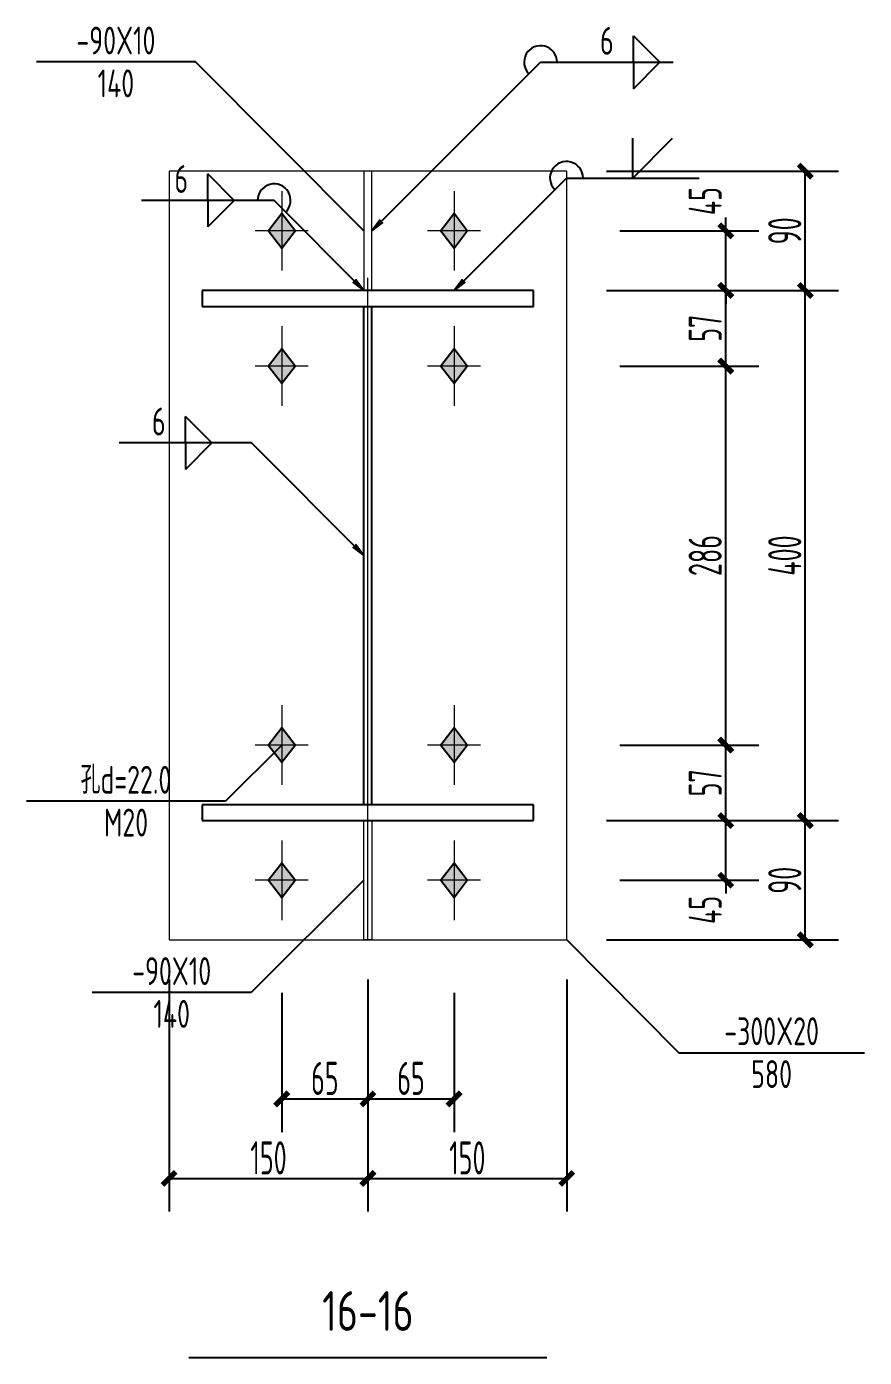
# Model space of a CAD drawing. Extents: x 447413 to 2975780, y -1432727 to 1301644.
# Drawn here: x 2329584 to 2335905, y -1160504 to -1150463 of the extents above; entities that cross this region are included whole.
import ezdxf
from ezdxf.enums import TextEntityAlignment as Align

# ---------------------------------------------------------------- set-up
doc = ezdxf.new("R2010")
doc.units = 0
doc.header["$LTSCALE"] = 1000
doc.header["$MEASUREMENT"] = 0
doc.linetypes.add('线型6', pattern=[8.75, 5, -1.25, 1.25, -1.25])
for name, color, linetype in [('10', 7, 'Continuous'), ('尺寸标注', 253, 'Continuous'), ('焊缝标注', 253, 'Continuous'), ('螺栓孔标注', 253, 'Continuous'), ('钢板标注', 253, 'Continuous')]:
    doc.layers.add(name, color=color, linetype=linetype)
doc.layers.add('20', color=2, linetype='Continuous', lineweight=18)
doc.styles.add('PkpmHz', font='Pkpmeng', dxfattribs={"width": 0.6, "bigfont": 'hztxt'})
doc.dimstyles.new('Pkpm_1.00', dxfattribs={"dimtxt": 250, "dimasz": 100, "dimexe": 250, "dimexo": 0.0625, "dimgap": 30, "dimtad": 1, "dimdec": 0, "dimrnd": 5, "dimzin": 0, "dimdsep": 46, "dimtxsty": 'PkpmHz', "dimblk1": 'ARCHTICK', "dimblk2": 'ARCHTICK', "dimsah": 1, "dimcen": 0.09, "dimadec": 0, "dimazin": 0, "dimtfac": 1, "dimtdec": 0, "dimtmove": 2, "dimatfit": 1, "dimfxl": 0, "dimtolj": 1, "dimtzin": 0, "dimarcsym": 0})

# ---------------------------------------------------------------- blocks, each defined once
blk = doc.blocks.new('_ArchTick')
at = {"color": 0, "linetype": 'ByBlock', "const_width": 0.4}
blk.add_lwpolyline([(-0.5, -0.5), (0.5, 0.5)], dxfattribs=at)
blk = doc.blocks.new('*D460')
at = {"layer": 'Defpoints', "color": 0, "linetype": 'Continuous', "transparency": 16777216}
for p in [(2333659, -1152004), (2334859, -1152004), (2333659, -1152454)]:
    blk.add_point(p, dxfattribs=at)
at = {"layer": '尺寸标注', "color": 0, "linetype": 'Continuous', "lineweight": -2, "transparency": 16777216}
for p, q in [((2334859, -1152004), (2334859, -1151904)), ((2334059, -1152004), (2335109, -1152004)), ((2334859, -1152454), (2334859, -1152004)), ((2334059, -1152454), (2335109, -1152454)), ((2334859, -1152454), (2334859, -1152554))]:
    blk.add_line(p, q, dxfattribs=at)
at = {"layer": '尺寸标注', "color": 0, "linetype": 'Continuous', "lineweight": -2, "transparency": 16777216, "xscale": 100, "yscale": 100, "zscale": 100}
for p, rotation in [((2334859, -1152004), 270), ((2334859, -1152454), 90)]:
    blk.add_blockref('_ArchTick', p, dxfattribs=dict(at, rotation=rotation))
at = {"layer": '尺寸标注', "color": 0, "linetype": 'Continuous', "transparency": 16777216, "insert": (2334704, -1151780), "char_height": 250, "attachment_point": 5, "rotation": 90, "style": 'PkpmHz'}
blk.add_mtext('\\A1;45', dxfattribs=at)
blk = doc.blocks.new('*D461')
at = {"layer": 'Defpoints', "color": 0, "linetype": 'Continuous', "transparency": 16777216}
for p in [(2333659, -1152454), (2334859, -1152454), (2333659, -1153024)]:
    blk.add_point(p, dxfattribs=at)
at = {"layer": '尺寸标注', "color": 0, "linetype": 'Continuous', "lineweight": -2, "transparency": 16777216}
for p, q in [((2334059, -1152454), (2335109, -1152454)), ((2334859, -1153024), (2334859, -1152454)), ((2334059, -1153024), (2335109, -1153024))]:
    blk.add_line(p, q, dxfattribs=at)
at = {"layer": '尺寸标注', "color": 0, "linetype": 'Continuous', "lineweight": -2, "transparency": 16777216, "xscale": 100, "yscale": 100, "zscale": 100}
for p, rotation in [((2334859, -1152454), 90), ((2334859, -1153024), 270)]:
    blk.add_blockref('_ArchTick', p, dxfattribs=dict(at, rotation=rotation))
at = {"layer": '尺寸标注', "color": 0, "linetype": 'Continuous', "transparency": 16777216, "insert": (2334704, -1152739), "char_height": 250, "attachment_point": 5, "rotation": 90, "style": 'PkpmHz'}
blk.add_mtext('\\A1;57', dxfattribs=at)
blk = doc.blocks.new('*D462')
at = {"layer": 'Defpoints', "color": 0, "linetype": 'Continuous', "transparency": 16777216}
for p in [(2333659, -1156454), (2334859, -1156454), (2333659, -1156904)]:
    blk.add_point(p, dxfattribs=at)
at = {"layer": '尺寸标注', "color": 0, "linetype": 'Continuous', "lineweight": -2, "transparency": 16777216}
for p, q in [((2334859, -1156454), (2334859, -1156354)), ((2334059, -1156454), (2335109, -1156454)), ((2334859, -1156904), (2334859, -1156454)), ((2334059, -1156904), (2335109, -1156904)), ((2334859, -1156904), (2334859, -1157004))]:
    blk.add_line(p, q, dxfattribs=at)
at = {"layer": '尺寸标注', "color": 0, "linetype": 'Continuous', "lineweight": -2, "transparency": 16777216, "xscale": 100, "yscale": 100, "zscale": 100}
for p, rotation in [((2334859, -1156454), 270), ((2334859, -1156904), 90)]:
    blk.add_blockref('_ArchTick', p, dxfattribs=dict(at, rotation=rotation))
at = {"layer": '尺寸标注', "color": 0, "linetype": 'Continuous', "transparency": 16777216, "insert": (2334704, -1157128), "char_height": 250, "attachment_point": 5, "rotation": 90, "style": 'PkpmHz'}
blk.add_mtext('\\A1;45', dxfattribs=at)
blk = doc.blocks.new('*D463')
at = {"layer": 'Defpoints', "color": 0, "linetype": 'Continuous', "transparency": 16777216}
for p in [(2333659, -1155884), (2334859, -1155884), (2333659, -1156454)]:
    blk.add_point(p, dxfattribs=at)
at = {"layer": '尺寸标注', "color": 0, "linetype": 'Continuous', "lineweight": -2, "transparency": 16777216}
for p, q in [((2334059, -1155884), (2335109, -1155884)), ((2334859, -1156454), (2334859, -1155884)), ((2334059, -1156454), (2335109, -1156454))]:
    blk.add_line(p, q, dxfattribs=at)
at = {"layer": '尺寸标注', "color": 0, "linetype": 'Continuous', "lineweight": -2, "transparency": 16777216, "xscale": 100, "yscale": 100, "zscale": 100}
for p, rotation in [((2334859, -1155884), 90), ((2334859, -1156454), 270)]:
    blk.add_blockref('_ArchTick', p, dxfattribs=dict(at, rotation=rotation))
at = {"layer": '尺寸标注', "color": 0, "linetype": 'Continuous', "transparency": 16777216, "insert": (2334704, -1156169), "char_height": 250, "attachment_point": 5, "rotation": 90, "style": 'PkpmHz'}
blk.add_mtext('\\A1;57', dxfattribs=at)
blk = doc.blocks.new('*D464')
at = {"layer": 'Defpoints', "color": 0, "linetype": 'Continuous', "transparency": 16777216}
for p in [(2333659, -1153024), (2334859, -1153024), (2333659, -1155884)]:
    blk.add_point(p, dxfattribs=at)
at = {"layer": '尺寸标注', "color": 0, "linetype": 'Continuous', "lineweight": -2, "transparency": 16777216}
for p, q in [((2334059, -1153024), (2335109, -1153024)), ((2334859, -1155884), (2334859, -1153024)), ((2334059, -1155884), (2335109, -1155884))]:
    blk.add_line(p, q, dxfattribs=at)
at = {"layer": '尺寸标注', "color": 0, "linetype": 'Continuous', "lineweight": -2, "transparency": 16777216, "xscale": 100, "yscale": 100, "zscale": 100}
for p, rotation in [((2334859, -1153024), 90), ((2334859, -1155884), 270)]:
    blk.add_blockref('_ArchTick', p, dxfattribs=dict(at, rotation=rotation))
at = {"layer": '尺寸标注', "color": 0, "linetype": 'Continuous', "transparency": 16777216, "insert": (2334704, -1154454), "char_height": 250, "attachment_point": 5, "rotation": 90, "style": 'PkpmHz'}
blk.add_mtext('\\A1;286', dxfattribs=at)
blk = doc.blocks.new('*D465')
at = {"layer": 'Defpoints', "color": 0, "linetype": 'Continuous', "transparency": 16777216}
for p in [(2331509, -1157354), (2332159, -1157354), (2332159, -1158554)]:
    blk.add_point(p, dxfattribs=at)
at = {"layer": '尺寸标注', "color": 0, "linetype": 'Continuous', "lineweight": -2, "transparency": 16777216}
for p, q in [((2331509, -1157754), (2331509, -1158804)), ((2332159, -1157754), (2332159, -1158804)), ((2331509, -1158554), (2332159, -1158554))]:
    blk.add_line(p, q, dxfattribs=at)
at = {"layer": '尺寸标注', "color": 0, "linetype": 'Continuous', "lineweight": -2, "transparency": 16777216, "xscale": 100, "yscale": 100, "zscale": 100, "rotation": 180}
blk.add_blockref('_ArchTick', (2331509, -1158554), dxfattribs=at)
at = {"layer": '尺寸标注', "color": 0, "linetype": 'Continuous', "lineweight": -2, "transparency": 16777216, "xscale": 100, "yscale": 100, "zscale": 100}
blk.add_blockref('_ArchTick', (2332159, -1158554), dxfattribs=at)
at = {"layer": '尺寸标注', "color": 0, "linetype": 'Continuous', "transparency": 16777216, "insert": (2331834, -1158399), "char_height": 250, "attachment_point": 5, "style": 'PkpmHz'}
blk.add_mtext('\\A1;65', dxfattribs=at)
blk = doc.blocks.new('*D466')
at = {"layer": 'Defpoints', "color": 0, "linetype": 'Continuous', "transparency": 16777216}
for p in [(2332159, -1157354), (2332809, -1157354), (2332809, -1158554)]:
    blk.add_point(p, dxfattribs=at)
at = {"layer": '尺寸标注', "color": 0, "linetype": 'Continuous', "lineweight": -2, "transparency": 16777216}
for p, q in [((2332159, -1157754), (2332159, -1158804)), ((2332809, -1157754), (2332809, -1158804)), ((2332159, -1158554), (2332809, -1158554))]:
    blk.add_line(p, q, dxfattribs=at)
at = {"layer": '尺寸标注', "color": 0, "linetype": 'Continuous', "lineweight": -2, "transparency": 16777216, "xscale": 100, "yscale": 100, "zscale": 100, "rotation": 180}
blk.add_blockref('_ArchTick', (2332159, -1158554), dxfattribs=at)
at = {"layer": '尺寸标注', "color": 0, "linetype": 'Continuous', "lineweight": -2, "transparency": 16777216, "xscale": 100, "yscale": 100, "zscale": 100}
blk.add_blockref('_ArchTick', (2332809, -1158554), dxfattribs=at)
at = {"layer": '尺寸标注', "color": 0, "linetype": 'Continuous', "transparency": 16777216, "insert": (2332484, -1158399), "char_height": 250, "attachment_point": 5, "style": 'PkpmHz'}
blk.add_mtext('\\A1;65', dxfattribs=at)
blk = doc.blocks.new('*D467')
at = {"layer": 'Defpoints', "color": 0, "linetype": 'Continuous', "transparency": 16777216}
for p in [(2330659, -1157354), (2332159, -1157354), (2332159, -1159154)]:
    blk.add_point(p, dxfattribs=at)
at = {"layer": '尺寸标注', "color": 0, "linetype": 'Continuous', "lineweight": -2, "transparency": 16777216}
for p, q in [((2330659, -1157654), (2330659, -1159404)), ((2332159, -1157654), (2332159, -1159404)), ((2330659, -1159154), (2332159, -1159154))]:
    blk.add_line(p, q, dxfattribs=at)
at = {"layer": '尺寸标注', "color": 0, "linetype": 'Continuous', "lineweight": -2, "transparency": 16777216, "xscale": 100, "yscale": 100, "zscale": 100, "rotation": 180}
blk.add_blockref('_ArchTick', (2330659, -1159154), dxfattribs=at)
at = {"layer": '尺寸标注', "color": 0, "linetype": 'Continuous', "lineweight": -2, "transparency": 16777216, "xscale": 100, "yscale": 100, "zscale": 100}
blk.add_blockref('_ArchTick', (2332159, -1159154), dxfattribs=at)
at = {"layer": '尺寸标注', "color": 0, "linetype": 'Continuous', "transparency": 16777216, "insert": (2331409, -1158999), "char_height": 250, "attachment_point": 5, "style": 'PkpmHz'}
blk.add_mtext('\\A1;150', dxfattribs=at)
blk = doc.blocks.new('*D468')
at = {"layer": 'Defpoints', "color": 0, "linetype": 'Continuous', "transparency": 16777216}
for p in [(2332159, -1157354), (2333659, -1157354), (2333659, -1159154)]:
    blk.add_point(p, dxfattribs=at)
at = {"layer": '尺寸标注', "color": 0, "linetype": 'Continuous', "lineweight": -2, "transparency": 16777216}
for p, q in [((2332159, -1157654), (2332159, -1159404)), ((2333659, -1157654), (2333659, -1159404)), ((2332159, -1159154), (2333659, -1159154))]:
    blk.add_line(p, q, dxfattribs=at)
at = {"layer": '尺寸标注', "color": 0, "linetype": 'Continuous', "lineweight": -2, "transparency": 16777216, "xscale": 100, "yscale": 100, "zscale": 100, "rotation": 180}
blk.add_blockref('_ArchTick', (2332159, -1159154), dxfattribs=at)
at = {"layer": '尺寸标注', "color": 0, "linetype": 'Continuous', "lineweight": -2, "transparency": 16777216, "xscale": 100, "yscale": 100, "zscale": 100}
blk.add_blockref('_ArchTick', (2333659, -1159154), dxfattribs=at)
at = {"layer": '尺寸标注', "color": 0, "linetype": 'Continuous', "transparency": 16777216, "insert": (2332909, -1158999), "char_height": 250, "attachment_point": 5, "style": 'PkpmHz'}
blk.add_mtext('\\A1;150', dxfattribs=at)
blk = doc.blocks.new('*D469')
at = {"layer": 'Defpoints', "color": 0, "linetype": 'Continuous', "transparency": 16777216}
for p in [(2333659, -1156454), (2335459, -1156454), (2333659, -1157354)]:
    blk.add_point(p, dxfattribs=at)
at = {"layer": '尺寸标注', "color": 0, "linetype": 'Continuous', "lineweight": -2, "transparency": 16777216}
for p, q in [((2333959, -1156454), (2335709, -1156454)), ((2335459, -1157354), (2335459, -1156454)), ((2333959, -1157354), (2335709, -1157354))]:
    blk.add_line(p, q, dxfattribs=at)
at = {"layer": '尺寸标注', "color": 0, "linetype": 'Continuous', "lineweight": -2, "transparency": 16777216, "xscale": 100, "yscale": 100, "zscale": 100}
for p, rotation in [((2335459, -1156454), 90), ((2335459, -1157354), 270)]:
    blk.add_blockref('_ArchTick', p, dxfattribs=dict(at, rotation=rotation))
at = {"layer": '尺寸标注', "color": 0, "linetype": 'Continuous', "transparency": 16777216, "insert": (2335304, -1156904), "char_height": 250, "attachment_point": 5, "rotation": 90, "style": 'PkpmHz'}
blk.add_mtext('\\A1;90', dxfattribs=at)
blk = doc.blocks.new('*D470')
at = {"layer": 'Defpoints', "color": 0, "linetype": 'Continuous', "transparency": 16777216}
for p in [(2333659, -1152454), (2335459, -1152454), (2333659, -1156454)]:
    blk.add_point(p, dxfattribs=at)
at = {"layer": '尺寸标注', "color": 0, "linetype": 'Continuous', "lineweight": -2, "transparency": 16777216}
for p, q in [((2333959, -1152454), (2335709, -1152454)), ((2335459, -1156454), (2335459, -1152454)), ((2333959, -1156454), (2335709, -1156454))]:
    blk.add_line(p, q, dxfattribs=at)
at = {"layer": '尺寸标注', "color": 0, "linetype": 'Continuous', "lineweight": -2, "transparency": 16777216, "xscale": 100, "yscale": 100, "zscale": 100}
for p, rotation in [((2335459, -1152454), 90), ((2335459, -1156454), 270)]:
    blk.add_blockref('_ArchTick', p, dxfattribs=dict(at, rotation=rotation))
at = {"layer": '尺寸标注', "color": 0, "linetype": 'Continuous', "transparency": 16777216, "insert": (2335304, -1154454), "char_height": 250, "attachment_point": 5, "rotation": 90, "style": 'PkpmHz'}
blk.add_mtext('\\A1;400', dxfattribs=at)
blk = doc.blocks.new('*D471')
at = {"layer": 'Defpoints', "color": 0, "linetype": 'Continuous', "transparency": 16777216}
for p in [(2333659, -1151554), (2335459, -1151554), (2333659, -1152454)]:
    blk.add_point(p, dxfattribs=at)
at = {"layer": '尺寸标注', "color": 0, "linetype": 'Continuous', "lineweight": -2, "transparency": 16777216}
for p, q in [((2333959, -1151554), (2335709, -1151554)), ((2335459, -1152454), (2335459, -1151554)), ((2333959, -1152454), (2335709, -1152454))]:
    blk.add_line(p, q, dxfattribs=at)
at = {"layer": '尺寸标注', "color": 0, "linetype": 'Continuous', "lineweight": -2, "transparency": 16777216, "xscale": 100, "yscale": 100, "zscale": 100}
for p, rotation in [((2335459, -1151554), 90), ((2335459, -1152454), 270)]:
    blk.add_blockref('_ArchTick', p, dxfattribs=dict(at, rotation=rotation))
at = {"layer": '尺寸标注', "color": 0, "linetype": 'Continuous', "transparency": 16777216, "insert": (2335304, -1152004), "char_height": 250, "attachment_point": 5, "rotation": 90, "style": 'PkpmHz'}
blk.add_mtext('\\A1;90', dxfattribs=at)

msp = doc.modelspace()

# ---------------------------------------------------------------- hatches: boundary and pattern name
at = {"layer": '10'}
for points in [[(2331508.8, -1151874.1), (2331408.8, -1152004.1), (2331508.8, -1152134.1), (2331608.8, -1152004.1)], [(2332808.8, -1151874.1), (2332708.8, -1152004.1), (2332808.8, -1152134.1), (2332908.8, -1152004.1)], [(2331508.8, -1152894.1), (2331408.8, -1153024.1), (2331508.8, -1153154.1), (2331608.8, -1153024.1)], [(2332808.8, -1152894.1), (2332708.8, -1153024.1), (2332808.8, -1153154.1), (2332908.8, -1153024.1)], [(2331508.8, -1155754.1), (2331408.8, -1155884.1), (2331508.8, -1156014.1), (2331608.8, -1155884.1)], [(2332808.8, -1155754.1), (2332708.8, -1155884.1), (2332808.8, -1156014.1), (2332908.8, -1155884.1)], [(2331508.8, -1156774.1), (2331408.8, -1156904.1), (2331508.8, -1157034.1), (2331608.8, -1156904.1)], [(2332808.8, -1156774.1), (2332708.8, -1156904.1), (2332808.8, -1157034.1), (2332908.8, -1156904.1)]]:
    msp.add_hatch(color=1, dxfattribs=at).paths.add_polyline_path(points)
at = {"layer": '焊缝标注'}
for points in [[(2332188.8, -1152004.1), (2332270.2, -1151944), (2332249, -1151922.8)], [(2332128.8, -1152454.1), (2332068.8, -1152372.7), (2332047.6, -1152393.9)], [(2332808.8, -1152454.1), (2332890.2, -1152394), (2332869, -1152372.8)], [(2332128.8, -1154454.1), (2332068.8, -1154372.7), (2332047.6, -1154393.9)]]:
    msp.add_hatch(color=256, dxfattribs=at).paths.add_polyline_path(points)

# ---------------------------------------------------------------- linework, layer by layer
at = {"layer": '10', "linetype": '线型6', "lineweight": 18}
msp.add_line((2332158.8, -1157359.1), (2332158.8, -1151549.1), dxfattribs=at)
at = {"layer": '10', "color": 9, "lineweight": 18}
for p, q in [((2331508.8, -1151704.1), (2331508.8, -1152304.1)), ((2332808.8, -1151704.1), (2332808.8, -1152304.1)), ((2331708.8, -1152004.1), (2331308.8, -1152004.1)), ((2333008.8, -1152004.1), (2332608.8, -1152004.1)), ((2331508.8, -1152724.1), (2331508.8, -1153324.1)), ((2332808.8, -1152724.1), (2332808.8, -1153324.1)), ((2331708.8, -1153024.1), (2331308.8, -1153024.1)), ((2333008.8, -1153024.1), (2332608.8, -1153024.1)), ((2331508.8, -1155584.1), (2331508.8, -1156184.1)), ((2332808.8, -1155584.1), (2332808.8, -1156184.1)), ((2331708.8, -1155884.1), (2331308.8, -1155884.1)), ((2333008.8, -1155884.1), (2332608.8, -1155884.1)), ((2331508.8, -1156604.1), (2331508.8, -1157204.1)), ((2332808.8, -1156604.1), (2332808.8, -1157204.1)), ((2331708.8, -1156904.1), (2331308.8, -1156904.1)), ((2333008.8, -1156904.1), (2332608.8, -1156904.1))]:
    msp.add_line(p, q, dxfattribs=at)
at = {"layer": '10', "color": 3}
for p, q in [((2333408.8, -1152454.1), (2330908.8, -1152454.1)), ((2330908.8, -1152454.1), (2330908.8, -1152574.1)), ((2333408.8, -1152574.1), (2333408.8, -1152454.1)), ((2330908.8, -1152574.1), (2333408.8, -1152574.1)), ((2332128.8, -1156334.1), (2332128.8, -1152574.1)), ((2332188.8, -1156334.1), (2332188.8, -1152574.1)), ((2333408.8, -1156334.1), (2330908.8, -1156334.1)), ((2330908.8, -1156334.1), (2330908.8, -1156454.1)), ((2333408.8, -1156454.1), (2333408.8, -1156334.1)), ((2330908.8, -1156454.1), (2333408.8, -1156454.1))]:
    msp.add_line(p, q, dxfattribs=at)
at = {"layer": '10'}
msp.add_line((2330808.8, -1160504.1), (2333508.8, -1160504.1), dxfattribs=at)
at = {"layer": '10', "color": 1, "linetype": 'Continuous'}
for points in [[(2331508.8, -1151874.1), (2331408.8, -1152004.1), (2331508.8, -1152134.1), (2331608.8, -1152004.1)], [(2332808.8, -1151874.1), (2332708.8, -1152004.1), (2332808.8, -1152134.1), (2332908.8, -1152004.1)], [(2331508.8, -1152894.1), (2331408.8, -1153024.1), (2331508.8, -1153154.1), (2331608.8, -1153024.1)], [(2332808.8, -1152894.1), (2332708.8, -1153024.1), (2332808.8, -1153154.1), (2332908.8, -1153024.1)], [(2331508.8, -1155754.1), (2331408.8, -1155884.1), (2331508.8, -1156014.1), (2331608.8, -1155884.1)], [(2332808.8, -1155754.1), (2332708.8, -1155884.1), (2332808.8, -1156014.1), (2332908.8, -1155884.1)], [(2331508.8, -1156774.1), (2331408.8, -1156904.1), (2331508.8, -1157034.1), (2331608.8, -1156904.1)], [(2332808.8, -1156774.1), (2332708.8, -1156904.1), (2332808.8, -1157034.1), (2332908.8, -1156904.1)]]:
    msp.add_lwpolyline(points, close=True, dxfattribs=at)
at = {"layer": '20'}
for p, q in [((2333658.8, -1151554.1), (2330658.8, -1151554.1)), ((2330658.8, -1151554.1), (2330658.8, -1157354.1)), ((2332188.8, -1151554.1), (2332128.8, -1151554.1)), ((2332128.8, -1151554.1), (2332128.8, -1152454.1)), ((2332188.8, -1152454.1), (2332188.8, -1151554.1)), ((2333658.8, -1157354.1), (2333658.8, -1151554.1)), ((2332128.8, -1152454.1), (2332188.8, -1152454.1)), ((2332128.8, -1156454.1), (2332188.8, -1156454.1)), ((2332128.8, -1157354.1), (2332128.8, -1156454.1)), ((2332188.8, -1156454.1), (2332188.8, -1157354.1)), ((2330658.8, -1157354.1), (2333658.8, -1157354.1)), ((2332188.8, -1157354.1), (2332128.8, -1157354.1))]:
    msp.add_line(p, q, dxfattribs=at)
at = {"layer": '焊缝标注'}
for p, q in [((2334162.1, -1150531.8), (2334362.1, -1150731.8)), ((2334162.1, -1150731.8), (2334162.1, -1150531.8)), ((2332188.8, -1152004.1), (2333462.1, -1150731.8)), ((2333462.1, -1150731.8), (2334462.1, -1150731.8)), ((2334162.1, -1150931.8), (2334362.1, -1150731.8)), ((2334162.1, -1150731.8), (2334162.1, -1150931.8)), ((2334157.7, -1151605.9), (2334157.7, -1151305.9)), ((2334157.7, -1151605.9), (2334457.7, -1151305.9)), ((2331150.8, -1151774.5), (2330950.8, -1151574.5)), ((2330950.8, -1151774.5), (2330950.8, -1151574.5)), ((2332808.8, -1152454.1), (2333657.7, -1151605.9)), ((2333657.7, -1151605.9), (2334657.7, -1151605.9)), ((2331450.8, -1151774.5), (2330450.8, -1151774.5)), ((2331150.8, -1151774.5), (2330950.8, -1151974.5)), ((2330950.8, -1151774.5), (2330950.8, -1151974.5)), ((2332128.8, -1152454.1), (2331450.8, -1151774.5)), ((2330981.3, -1153604.6), (2330781.3, -1153404.6)), ((2330781.3, -1153604.6), (2330781.3, -1153404.6)), ((2331281.3, -1153604.6), (2330281.3, -1153604.6)), ((2330981.3, -1153604.6), (2330781.3, -1153804.6)), ((2330781.3, -1153604.6), (2330781.3, -1153804.6)), ((2332128.8, -1154454.1), (2331281.3, -1153604.6))]:
    msp.add_line(p, q, dxfattribs=at)
at = {"layer": '焊缝标注', "linetype": 'Continuous'}
for points in [[(2332188.8, -1152004.1), (2332270.2, -1151944), (2332249, -1151922.8)], [(2332128.8, -1152454.1), (2332068.8, -1152372.7), (2332047.6, -1152393.9)], [(2332808.8, -1152454.1), (2332890.2, -1152394), (2332869, -1152372.8)], [(2332128.8, -1154454.1), (2332068.8, -1154372.7), (2332047.6, -1154393.9)]]:
    msp.add_lwpolyline(points, close=True, dxfattribs=at)
at = {"layer": '焊缝标注'}
for centre, start, end in [((2333462.1, -1150731.8), 0, 224.97719), ((2333657.7, -1151605.9), 0, 224.97719), ((2331450.8, -1151774.5), 314.93158, 180)]:
    msp.add_arc(centre, 125, start, end, dxfattribs=at)
at = {"layer": '螺栓孔标注'}
for p, q in [((2331508.8, -1155884.1), (2331083.7, -1156307.5)), ((2331083.7, -1156307.5), (2329583.7, -1156307.5))]:
    msp.add_line(p, q, dxfattribs=at)
at = {"layer": '螺栓孔标注', "const_width": 0.1}
msp.add_lwpolyline([(2331508.9, -1155884.1, 1), (2331508.8, -1155884.1, 1)], format="xyb", close=True, dxfattribs=at)
at = {"layer": '钢板标注'}
for p, q in [((2330857.6, -1150729.8), (2329657.6, -1150729.8)), ((2332128.8, -1152004.1), (2330857.6, -1150729.8)), ((2332128.8, -1156904.1), (2331278.6, -1157750.9)), ((2333658.8, -1157354.1), (2334505, -1158205)), ((2331278.6, -1157750.9), (2330078.6, -1157750.9)), ((2334505, -1158205), (2335905, -1158205))]:
    msp.add_line(p, q, dxfattribs=at)
at = {"layer": '钢板标注', "const_width": 0.1}
for points in [[(2332128.9, -1152004.1, 1), (2332128.8, -1152004.1, 1)], [(2332128.9, -1156904.1, 1), (2332128.8, -1156904.1, 1)], [(2333658.9, -1157354.1, 1), (2333658.8, -1157354.1, 1)]]:
    msp.add_lwpolyline(points, format="xyb", close=True, dxfattribs=at)

# ---------------------------------------------------------------- texts
at = {"layer": '10', "style": 'PkpmHz', "width": 0.77}
msp.add_text('16-16', height=300, dxfattribs=at).set_placement((2332158.8, -1160154.1), align=Align.MIDDLE_CENTER)
at = {"layer": '焊缝标注', "style": 'PkpmHz', "width": 0.71}
for p in [(2333962.1, -1150675.2), (2330750.8, -1151717.8), (2330581.3, -1153547.9)]:
    msp.add_text('6', height=210, dxfattribs=at).set_placement(p, align=Align.CENTER)
at = {"layer": '螺栓孔标注', "style": 'PkpmHz', "width": 0.71}
msp.add_text('孔d=22.0', height=210, dxfattribs=at).set_placement((2330333.7, -1156250.9), align=Align.CENTER)
msp.add_text('M20', height=210, dxfattribs=at).set_placement((2330333.7, -1156364.1), align=Align.TOP_CENTER)
at = {"layer": '钢板标注', "style": 'PkpmHz', "width": 0.71}
for s, p in [('-90X10', (2330257.6, -1150673.2)), ('-90X10', (2330678.6, -1157694.3)), ('-300X20', (2335205, -1158148.4))]:
    msp.add_text(s, height=210, dxfattribs=at).set_placement(p, align=Align.CENTER)
for s, p in [('140', (2330257.6, -1150786.4)), ('140', (2330678.6, -1157807.5)), ('580', (2335205, -1158261.6))]:
    msp.add_text(s, height=210, dxfattribs=at).set_placement(p, align=Align.TOP_CENTER)

# ---------------------------------------------------------------- dimensions: what is measured, and where the dimension line sits
at = {"layer": '尺寸标注', "linetype": 'Continuous'}
for base, p1, p2, text, override, picture, middle in [((2335458.8, -1151554.1), (2333658.8, -1152454.1), (2333658.8, -1151554.1), '90', {"dimexo": 300, "dimtih": 0, "dimtoh": 0}, '*D471', (2335303.8, -1152004.1)), ((2334858.8, -1152454.1), (2333658.8, -1153024.1), (2333658.8, -1152454.1), '57', {"dimexo": 400, "dimtih": 0, "dimtoh": 0}, '*D461', (2334703.8, -1152739.1)), ((2335458.8, -1152454.1), (2333658.8, -1156454.1), (2333658.8, -1152454.1), '400', {"dimexo": 300, "dimtih": 0, "dimtoh": 0}, '*D470', (2335303.8, -1154454.1)), ((2334858.8, -1153024.1), (2333658.8, -1155884.1), (2333658.8, -1153024.1), '286', {"dimexo": 400, "dimtih": 0, "dimtoh": 0}, '*D464', (2334703.8, -1154454.1)), ((2334858.8, -1155884.1), (2333658.8, -1156454.1), (2333658.8, -1155884.1), '57', {"dimexo": 400, "dimtih": 0, "dimtoh": 0}, '*D463', (2334703.8, -1156169.1)), ((2335458.8, -1156454.1), (2333658.8, -1157354.1), (2333658.8, -1156454.1), '90', {"dimexo": 300, "dimtih": 0, "dimtoh": 0}, '*D469', (2335303.8, -1156904.1))]:
    dim = msp.add_linear_dim(base=base, p1=p1, p2=p2, angle=90, text=text, dimstyle='Pkpm_1.00', override=override, dxfattribs=at)
    dim.commit()
    dim.dimension.update_dxf_attribs({"geometry": picture, "text_midpoint": middle})
for base, p1, p2, picture, middle in [((2334858.8, -1152004.1), (2333658.8, -1152454.1), (2333658.8, -1152004.1), '*D460', (2334703.6, -1151780.5)), ((2334858.8, -1156454.1), (2333658.8, -1156904.1), (2333658.8, -1156454.1), '*D462', (2334703.6, -1157127.7))]:
    dim = msp.add_linear_dim(base=base, p1=p1, p2=p2, angle=90, text='45', dimstyle='Pkpm_1.00', override={"dimexo": 400, "dimtih": 0, "dimtoh": 0}, dxfattribs=at)
    dim.commit()
    dim.dimension.update_dxf_attribs({"geometry": picture, "text_midpoint": middle, "dimtype": 128})
for base, p1, p2, text, override, picture, middle in [((2332158.8, -1159154.1), (2330658.8, -1157354.1), (2332158.8, -1157354.1), '150', {"dimexo": 300, "dimtih": 0, "dimtoh": 0}, '*D467', (2331408.8, -1158999.1)), ((2332158.8, -1158554.1), (2331508.8, -1157354.1), (2332158.8, -1157354.1), '65', {"dimexo": 400, "dimtih": 0, "dimtoh": 0}, '*D465', (2331833.8, -1158399.1)), ((2332808.8, -1158554.1), (2332158.8, -1157354.1), (2332808.8, -1157354.1), '65', {"dimexo": 400, "dimtih": 0, "dimtoh": 0}, '*D466', (2332483.8, -1158399.1)), ((2333658.8, -1159154.1), (2332158.8, -1157354.1), (2333658.8, -1157354.1), '150', {"dimexo": 300, "dimtih": 0, "dimtoh": 0}, '*D468', (2332908.8, -1158999.1))]:
    dim = msp.add_linear_dim(base=base, p1=p1, p2=p2, text=text, dimstyle='Pkpm_1.00', override=override, dxfattribs=at)
    dim.commit()
    dim.dimension.update_dxf_attribs({"geometry": picture, "text_midpoint": middle})

doc.saveas('drawing.dxf')
